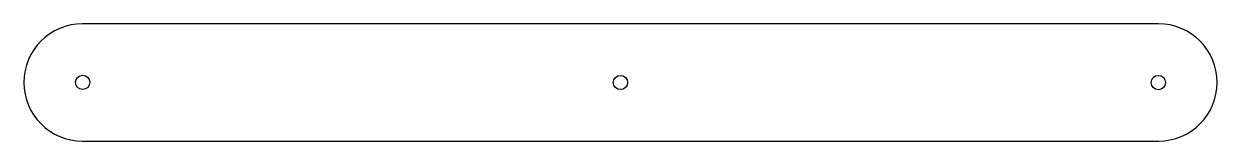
# Model space of a CAD drawing. Header units: millimetres. Extents: x 45 to 329, y -268 to -240.
import ezdxf

# ---------------------------------------------------------------- set-up
doc = ezdxf.new("R2010")
doc.units = ezdxf.units.MM
doc.header["$MEASUREMENT"] = 0

msp = doc.modelspace()

# ---------------------------------------------------------------- linework, layer by layer
at = {"linetype": 'Continuous'}
for p, q in [((315.2, -240.16), (59.45, -240.16)), ((59.45, -268.12), (315.2, -268.12))]:
    msp.add_line(p, q, dxfattribs=at)
for centre in [(59.45, -254.12), (187.32, -254.14), (315.2, -254.16)]:
    msp.add_circle(centre, 1.7, dxfattribs=at)
for centre, start, end in [((59.45, -254.14), 90, 270), ((315.2, -254.14), 270, 90)]:
    msp.add_arc(centre, 13.98, start, end, dxfattribs=at)

doc.saveas('drawing.dxf')
